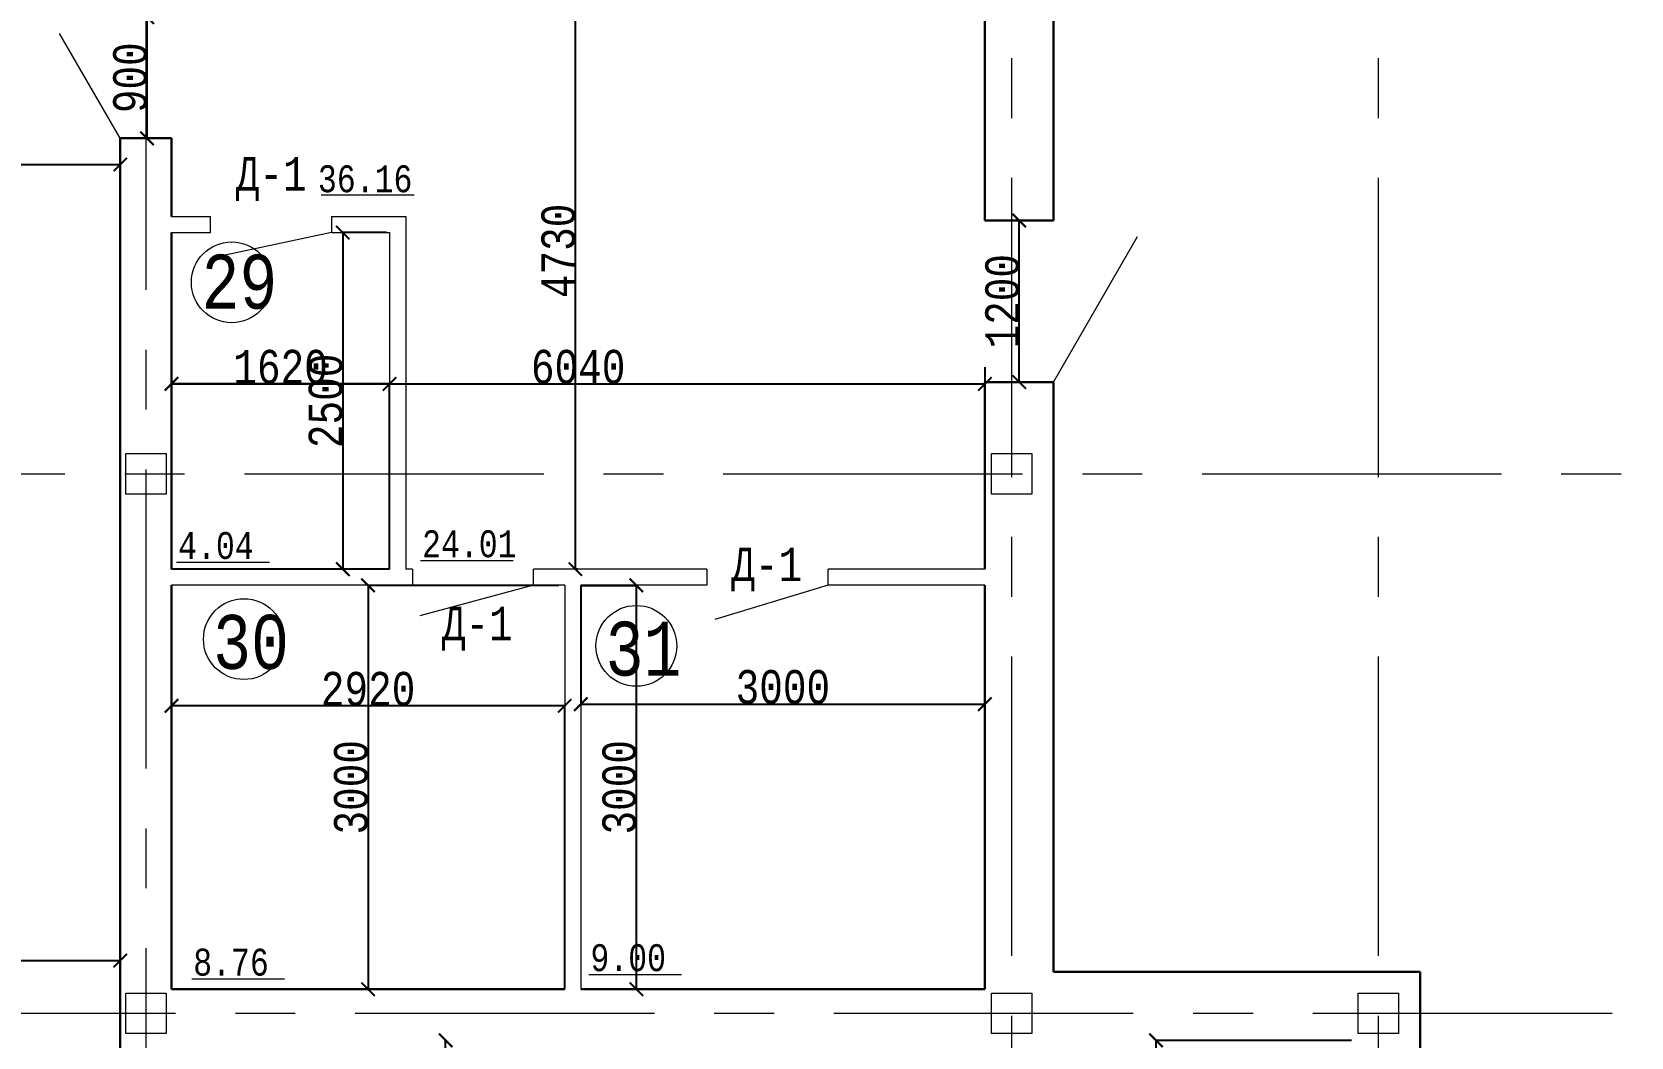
# Model space of a CAD drawing. Header units: millimetres. Extents: x -689206 to 4969298, y -1019800 to 703299.
# Drawn here: x 92468 to 104342, y -632938 to -625473 of the extents above; entities that cross this region are included whole.
import ezdxf

# ---------------------------------------------------------------- set-up
doc = ezdxf.new("R2010")
doc.units = ezdxf.units.MM
doc.linetypes.add('осеваяX2', pattern=[101.6, 63.5, -12.7, 12.7, -12.7])
doc.layers.add('РАЗМЕРЫ', color=7, linetype='Continuous', lineweight=9)
doc.layers.add('стены', color=7, linetype='Continuous', lineweight=20)
doc.layers.add('четотам', color=7, linetype='Continuous')
doc.styles.add('Аннотативный', font='isocteur.ttf', dxfattribs={"width": 0.7, "height": 250})
doc.dimstyles.new('Аннотативный', dxfattribs={"dimscale": 0, "dimtxt": 250, "dimasz": 100, "dimexe": 1.25, "dimexo": 0.625, "dimtad": 1, "dimdec": 0, "dimtxsty": 'Аннотативный', "dimblk": 'ARCHTICK', "dimcen": 2.5, "dimadec": 0, "dimazin": 0, "dimtfac": 1, "dimtdec": 0, "dimtmove": 0, "dimatfit": 3, "dimfxl": 1, "dimarcsym": 0})

# ---------------------------------------------------------------- blocks, each defined once
blk = doc.blocks.new('_ArchTick')
at = {"color": 0, "linetype": 'ByBlock', "const_width": 0.15}
blk.add_lwpolyline([(-0.5, -0.5), (0.5, 0.5)], dxfattribs=at)
blk = doc.blocks.new('*D2716')
at = {"layer": 'Defpoints', "color": 0, "lineweight": 5, "transparency": 16777216}
for p in [(96381, -629583), (94964, -632583), (96424, -632583)]:
    blk.add_point(p, dxfattribs=at)
at = {"layer": 'стены', "color": 0, "lineweight": -2, "transparency": 16777216}
for p, q in [((96381, -629583), (94963, -629583)), ((94964, -629583), (94964, -632583)), ((96424, -632583), (94963, -632583))]:
    blk.add_line(p, q, dxfattribs=at)
at = {"layer": 'стены', "color": 0, "lineweight": -2, "transparency": 16777216, "xscale": 100, "yscale": 100, "zscale": 100}
for p, rotation in [((94964, -629583), 90), ((94964, -632583), 270)]:
    blk.add_blockref('_ArchTick', p, dxfattribs=dict(at, rotation=rotation))
at = {"layer": 'стены', "color": 0, "lineweight": 5, "transparency": 16777216, "insert": (94838, -631083), "char_height": 250, "attachment_point": 5, "rotation": 90, "style": 'Аннотативный'}
blk.add_mtext('3000', dxfattribs=at)
blk = doc.blocks.new('*D2717')
at = {"layer": 'Defpoints', "color": 0, "lineweight": 5, "transparency": 16777216}
for p in [(93504, -630478), (93504, -632583), (96424, -632583)]:
    blk.add_point(p, dxfattribs=at)
at = {"layer": 'стены', "color": 0, "lineweight": -2, "transparency": 16777216}
for p, q in [((93504, -632582), (93504, -630477)), ((96424, -630478), (93504, -630478)), ((96424, -632582), (96424, -630477))]:
    blk.add_line(p, q, dxfattribs=at)
at = {"layer": 'стены', "color": 0, "lineweight": -2, "transparency": 16777216, "xscale": 100, "yscale": 100, "zscale": 100, "rotation": 180}
blk.add_blockref('_ArchTick', (93504, -630478), dxfattribs=at)
at = {"layer": 'стены', "color": 0, "lineweight": -2, "transparency": 16777216, "xscale": 100, "yscale": 100, "zscale": 100}
blk.add_blockref('_ArchTick', (96424, -630478), dxfattribs=at)
at = {"layer": 'стены', "color": 0, "lineweight": 5, "transparency": 16777216, "insert": (94964, -630353), "char_height": 250, "attachment_point": 5, "style": 'Аннотативный'}
blk.add_mtext('2920', dxfattribs=at)
blk = doc.blocks.new('*D2718')
at = {"layer": 'Defpoints', "color": 0, "lineweight": 5, "transparency": 16777216}
for p in [(96544, -629583), (99544, -629583), (99544, -630465)]:
    blk.add_point(p, dxfattribs=at)
at = {"layer": 'стены', "color": 0, "lineweight": -2, "transparency": 16777216}
for p, q in [((96544, -629583), (96544, -630466)), ((99544, -629583), (99544, -630466)), ((96544, -630465), (99544, -630465))]:
    blk.add_line(p, q, dxfattribs=at)
at = {"layer": 'стены', "color": 0, "lineweight": -2, "transparency": 16777216, "xscale": 100, "yscale": 100, "zscale": 100, "rotation": 180}
blk.add_blockref('_ArchTick', (96544, -630465), dxfattribs=at)
at = {"layer": 'стены', "color": 0, "lineweight": -2, "transparency": 16777216, "xscale": 100, "yscale": 100, "zscale": 100}
blk.add_blockref('_ArchTick', (99544, -630465), dxfattribs=at)
at = {"layer": 'стены', "color": 0, "lineweight": 5, "transparency": 16777216, "insert": (98044, -630339), "char_height": 250, "attachment_point": 5, "style": 'Аннотативный'}
blk.add_mtext('3000', dxfattribs=at)
blk = doc.blocks.new('*D2719')
at = {"layer": 'Defpoints', "color": 0, "lineweight": 5, "transparency": 16777216}
for p in [(99799, -626873), (99799, -626873), (99799, -628073)]:
    blk.add_point(p, dxfattribs=at)
at = {"layer": 'стены', "color": 0, "lineweight": -2, "transparency": 16777216}
for p, q in [((99799, -628073), (99799, -626873)), ((99800, -626873), (99801, -626873)), ((99800, -628073), (99801, -628073))]:
    blk.add_line(p, q, dxfattribs=at)
at = {"layer": 'стены', "color": 0, "lineweight": -2, "transparency": 16777216, "xscale": 100, "yscale": 100, "zscale": 100}
for p, rotation in [((99799, -626873), 90), ((99799, -628073), 270)]:
    blk.add_blockref('_ArchTick', p, dxfattribs=dict(at, rotation=rotation))
at = {"layer": 'стены', "color": 0, "lineweight": 5, "transparency": 16777216, "insert": (99674, -627473), "char_height": 250, "attachment_point": 5, "rotation": 90, "style": 'Аннотативный'}
blk.add_mtext('1200', dxfattribs=at)
blk = doc.blocks.new('*D2721')
at = {"layer": 'Defpoints', "color": 0, "lineweight": 5, "transparency": 16777216}
for p in [(96503, -624736), (96503, -624736), (96520, -629463)]:
    blk.add_point(p, dxfattribs=at)
at = {"layer": 'стены', "color": 0, "lineweight": -2, "transparency": 16777216}
for p, q in [((96503, -629463), (96503, -624736)), ((96504, -624736), (96505, -624736)), ((96520, -629463), (96502, -629463))]:
    blk.add_line(p, q, dxfattribs=at)
at = {"layer": 'стены', "color": 0, "lineweight": -2, "transparency": 16777216, "xscale": 100, "yscale": 100, "zscale": 100}
for p, rotation in [((96503, -624736), 90), ((96503, -629463), 270)]:
    blk.add_blockref('_ArchTick', p, dxfattribs=dict(at, rotation=rotation))
at = {"layer": 'стены', "color": 0, "lineweight": 5, "transparency": 16777216, "insert": (96378, -627099), "char_height": 250, "attachment_point": 5, "rotation": 90, "style": 'Аннотативный'}
blk.add_mtext('4730', dxfattribs=at)
blk = doc.blocks.new('*D2722')
at = {"layer": 'Defpoints', "color": 0, "lineweight": 5, "transparency": 16777216}
for p in [(93504, -627963), (99544, -627963), (99544, -628087)]:
    blk.add_point(p, dxfattribs=at)
at = {"layer": 'стены', "color": 0, "lineweight": -2, "transparency": 16777216}
for p, q in [((93504, -627963), (93504, -628088)), ((99544, -627963), (99544, -628088)), ((93504, -628087), (99544, -628087))]:
    blk.add_line(p, q, dxfattribs=at)
at = {"layer": 'стены', "color": 0, "lineweight": -2, "transparency": 16777216, "xscale": 100, "yscale": 100, "zscale": 100, "rotation": 180}
blk.add_blockref('_ArchTick', (93504, -628087), dxfattribs=at)
at = {"layer": 'стены', "color": 0, "lineweight": -2, "transparency": 16777216, "xscale": 100, "yscale": 100, "zscale": 100}
blk.add_blockref('_ArchTick', (99544, -628087), dxfattribs=at)
at = {"layer": 'стены', "color": 0, "lineweight": 5, "transparency": 16777216, "insert": (96524, -627961), "char_height": 250, "attachment_point": 5, "style": 'Аннотативный'}
blk.add_mtext('6040', dxfattribs=at)
blk = doc.blocks.new('*D2723')
at = {"layer": 'Defpoints', "color": 0, "lineweight": 5, "transparency": 16777216}
for p in [(93314, -625363), (93323, -625363), (93314, -626263)]:
    blk.add_point(p, dxfattribs=at)
at = {"layer": 'стены', "color": 0, "lineweight": -2, "transparency": 16777216}
for p, q in [((93314, -625363), (93325, -625363)), ((93323, -626263), (93323, -625363)), ((93314, -626263), (93325, -626263))]:
    blk.add_line(p, q, dxfattribs=at)
at = {"layer": 'стены', "color": 0, "lineweight": -2, "transparency": 16777216, "xscale": 100, "yscale": 100, "zscale": 100}
for p, rotation in [((93323, -625363), 90), ((93323, -626263), 270)]:
    blk.add_blockref('_ArchTick', p, dxfattribs=dict(at, rotation=rotation))
at = {"layer": 'стены', "color": 0, "lineweight": 5, "transparency": 16777216, "insert": (93198, -625813), "char_height": 250, "attachment_point": 5, "rotation": 90, "style": 'Аннотативный'}
blk.add_mtext('900', dxfattribs=at)
blk = doc.blocks.new('*D2751')
at = {"layer": 'Defpoints', "color": 0, "lineweight": 5, "transparency": 16777216}
for p in [(86243, -626457), (93124, -626457), (93124, -626457)]:
    blk.add_point(p, dxfattribs=at)
at = {"layer": 'стены', "color": 0, "lineweight": -2, "transparency": 16777216}
for p, q in [((86243, -626456), (86243, -626456)), ((86243, -626457), (93124, -626457)), ((93124, -626456), (93124, -626456))]:
    blk.add_line(p, q, dxfattribs=at)
at = {"layer": 'стены', "color": 0, "lineweight": -2, "transparency": 16777216, "xscale": 100, "yscale": 100, "zscale": 100, "rotation": 180}
blk.add_blockref('_ArchTick', (86243, -626457), dxfattribs=at)
at = {"layer": 'стены', "color": 0, "lineweight": -2, "transparency": 16777216, "xscale": 100, "yscale": 100, "zscale": 100}
blk.add_blockref('_ArchTick', (93124, -626457), dxfattribs=at)
at = {"layer": 'стены', "color": 0, "lineweight": 5, "transparency": 16777216, "insert": (89683, -626331), "char_height": 250, "attachment_point": 5, "style": 'Аннотативный'}
blk.add_mtext('6880', dxfattribs=at)
blk = doc.blocks.new('*D2800')
at = {"layer": 'Defpoints', "color": 0, "lineweight": 5, "transparency": 16777216}
for p in [(100815, -632963), (102266, -632963), (102266, -640757)]:
    blk.add_point(p, dxfattribs=at)
at = {"layer": 'РАЗМЕРЫ', "color": 0, "lineweight": -2, "transparency": 16777216}
for p, q in [((102266, -632963), (100814, -632963)), ((100815, -640757), (100815, -632963)), ((102266, -640757), (100814, -640757))]:
    blk.add_line(p, q, dxfattribs=at)
at = {"layer": 'РАЗМЕРЫ', "color": 0, "lineweight": -2, "transparency": 16777216, "xscale": 100, "yscale": 100, "zscale": 100}
for p, rotation in [((100815, -632963), 90), ((100815, -640757), 270)]:
    blk.add_blockref('_ArchTick', p, dxfattribs=dict(at, rotation=rotation))
at = {"layer": 'РАЗМЕРЫ', "color": 0, "lineweight": 5, "transparency": 16777216, "insert": (100690, -636860), "char_height": 250, "attachment_point": 5, "rotation": 90, "style": 'Аннотативный'}
blk.add_mtext('7790', dxfattribs=at)
blk = doc.blocks.new('*D2801')
at = {"layer": 'Defpoints', "color": 0, "lineweight": 5, "transparency": 16777216}
for p in [(95540, -632963), (95540, -632963), (95540, -636377)]:
    blk.add_point(p, dxfattribs=at)
at = {"layer": 'РАЗМЕРЫ', "color": 0, "lineweight": -2, "transparency": 16777216}
for p, q in [((95540, -632963), (95541, -632963)), ((95540, -636377), (95540, -632963)), ((95540, -636377), (95541, -636377))]:
    blk.add_line(p, q, dxfattribs=at)
at = {"layer": 'РАЗМЕРЫ', "color": 0, "lineweight": -2, "transparency": 16777216, "xscale": 100, "yscale": 100, "zscale": 100}
for p, rotation in [((95540, -632963), 90), ((95540, -636377), 270)]:
    blk.add_blockref('_ArchTick', p, dxfattribs=dict(at, rotation=rotation))
at = {"layer": 'РАЗМЕРЫ', "color": 0, "lineweight": 5, "transparency": 16777216, "insert": (95414, -634670), "char_height": 250, "attachment_point": 5, "rotation": 90, "style": 'Аннотативный'}
blk.add_mtext('3410', dxfattribs=at)
blk = doc.blocks.new('*D2868')
at = {"layer": 'Defpoints', "color": 0, "linetype": 'ByBlock', "lineweight": 5, "transparency": 16777216}
for p in [(86242, -632370), (93124, -632370), (93124, -632370)]:
    blk.add_point(p, dxfattribs=at)
at = {"layer": 'РАЗМЕРЫ', "color": 0, "linetype": 'ByBlock', "lineweight": -2, "transparency": 16777216}
for p, q in [((86242, -632369), (86242, -632369)), ((86242, -632370), (93124, -632370)), ((93124, -632369), (93124, -632369))]:
    blk.add_line(p, q, dxfattribs=at)
at = {"layer": 'РАЗМЕРЫ', "color": 0, "linetype": 'ByBlock', "lineweight": -2, "transparency": 16777216, "xscale": 100, "yscale": 100, "zscale": 100, "rotation": 180}
blk.add_blockref('_ArchTick', (86242, -632370), dxfattribs=at)
at = {"layer": 'РАЗМЕРЫ', "color": 0, "linetype": 'ByBlock', "lineweight": -2, "transparency": 16777216, "xscale": 100, "yscale": 100, "zscale": 100}
blk.add_blockref('_ArchTick', (93124, -632370), dxfattribs=at)
at = {"layer": 'РАЗМЕРЫ', "color": 0, "linetype": 'ByBlock', "lineweight": 5, "transparency": 16777216, "insert": (89683, -632244), "char_height": 250, "attachment_point": 5, "style": 'Аннотативный'}
blk.add_mtext('6880', dxfattribs=at)
blk = doc.blocks.new('*D2897')
at = {"layer": 'Defpoints', "color": 0, "linetype": 'ByBlock', "lineweight": 5, "transparency": 16777216}
for p in [(96544, -629583), (96956, -629583), (96544, -632583)]:
    blk.add_point(p, dxfattribs=at)
at = {"layer": 'РАЗМЕРЫ', "color": 0, "linetype": 'ByBlock', "lineweight": -2, "transparency": 16777216}
for p, q in [((96545, -629583), (96957, -629583)), ((96956, -632583), (96956, -629583)), ((96545, -632583), (96957, -632583))]:
    blk.add_line(p, q, dxfattribs=at)
at = {"layer": 'РАЗМЕРЫ', "color": 0, "linetype": 'ByBlock', "lineweight": -2, "transparency": 16777216, "xscale": 100, "yscale": 100, "zscale": 100}
for p, rotation in [((96956, -629583), 90), ((96956, -632583), 270)]:
    blk.add_blockref('_ArchTick', p, dxfattribs=dict(at, rotation=rotation))
at = {"layer": 'РАЗМЕРЫ', "color": 0, "linetype": 'ByBlock', "lineweight": 5, "transparency": 16777216, "insert": (96831, -631083), "char_height": 250, "attachment_point": 5, "rotation": 90, "style": 'Аннотативный'}
blk.add_mtext('3000', dxfattribs=at)
blk = doc.blocks.new('*D2898')
at = {"layer": 'Defpoints', "color": 0, "linetype": 'ByBlock', "lineweight": 5, "transparency": 16777216}
for p in [(95101, -626963), (94776, -629463), (95124, -629463)]:
    blk.add_point(p, dxfattribs=at)
at = {"layer": 'РАЗМЕРЫ', "color": 0, "linetype": 'ByBlock', "lineweight": -2, "transparency": 16777216}
for p, q in [((95101, -626963), (94775, -626963)), ((94776, -626963), (94776, -629463)), ((95123, -629463), (94775, -629463))]:
    blk.add_line(p, q, dxfattribs=at)
at = {"layer": 'РАЗМЕРЫ', "color": 0, "linetype": 'ByBlock', "lineweight": -2, "transparency": 16777216, "xscale": 100, "yscale": 100, "zscale": 100}
for p, rotation in [((94776, -626963), 90), ((94776, -629463), 270)]:
    blk.add_blockref('_ArchTick', p, dxfattribs=dict(at, rotation=rotation))
at = {"layer": 'РАЗМЕРЫ', "color": 0, "linetype": 'ByBlock', "lineweight": 5, "transparency": 16777216, "insert": (94650, -628213), "char_height": 250, "attachment_point": 5, "rotation": 90, "style": 'Аннотативный'}
blk.add_mtext('2500', dxfattribs=at)
blk = doc.blocks.new('*D2899')
at = {"layer": 'Defpoints', "color": 0, "linetype": 'ByBlock', "lineweight": 5, "transparency": 16777216}
for p in [(93504, -628087), (93504, -629463), (95124, -629463)]:
    blk.add_point(p, dxfattribs=at)
at = {"layer": 'РАЗМЕРЫ', "color": 0, "linetype": 'ByBlock', "lineweight": -2, "transparency": 16777216}
for p, q in [((93504, -629462), (93504, -628085)), ((95124, -628087), (93504, -628087)), ((95124, -629462), (95124, -628085))]:
    blk.add_line(p, q, dxfattribs=at)
at = {"layer": 'РАЗМЕРЫ', "color": 0, "linetype": 'ByBlock', "lineweight": -2, "transparency": 16777216, "xscale": 100, "yscale": 100, "zscale": 100, "rotation": 180}
blk.add_blockref('_ArchTick', (93504, -628087), dxfattribs=at)
at = {"layer": 'РАЗМЕРЫ', "color": 0, "linetype": 'ByBlock', "lineweight": -2, "transparency": 16777216, "xscale": 100, "yscale": 100, "zscale": 100}
blk.add_blockref('_ArchTick', (95124, -628087), dxfattribs=at)
at = {"layer": 'РАЗМЕРЫ', "color": 0, "linetype": 'ByBlock', "lineweight": 5, "transparency": 16777216, "insert": (94314, -627961), "char_height": 250, "attachment_point": 5, "style": 'Аннотативный'}
blk.add_mtext('1620', dxfattribs=at)

msp = doc.modelspace()

# ---------------------------------------------------------------- linework, layer by layer
at = {"layer": 'РАЗМЕРЫ', "linetype": 'осеваяX2', "lineweight": 5, "ltscale": 35}
for p, q in [((99744, -657227.2), (99744, -607385.9)), ((102466.5, -657227.2), (102466.5, -607385.9)), ((111314.2, -632762.9), (44261.5, -632762.9))]:
    msp.add_line(p, q, dxfattribs=at)
at = {"layer": 'РАЗМЕРЫ'}
for p, q in [((94616.8, -626682.6), (95306.1, -626682.6)), ((93541.7, -629411.1), (94231, -629411.1)), ((95353, -629398.4), (96042.3, -629398.4)), ((93654, -632505.9), (94343.3, -632505.9)), ((96603.3, -632472.5), (97292.5, -632472.5))]:
    msp.add_line(p, q, dxfattribs=at)
at = {"layer": 'РАЗМЕРЫ', "linetype": 'ByBlock', "lineweight": 13}
for p, q in [((93503.5, -626842.9), (93792.6, -626842.9)), ((93792.6, -626962.9), (93792.6, -626842.9)), ((94692.6, -626842.9), (95243.5, -626842.9)), ((94692.6, -626842.9), (94692.6, -626962.9)), ((95243.5, -626842.9), (95243.5, -629462.9)), ((93503.5, -626962.9), (93792.6, -626962.9)), ((95123.5, -626962.9), (95123.5, -629462.9))]:
    msp.add_line(p, q, dxfattribs=at)
at = {"layer": 'РАЗМЕРЫ', "linetype": 'ByBlock', "lineweight": 9}
msp.add_line((94692.6, -626962.9), (93867.9, -627138.2), dxfattribs=at)
at = {"layer": 'РАЗМЕРЫ', "linetype": 'ByBlock', "lineweight": 20}
msp.add_line((94692.6, -626962.9), (95123.5, -626962.9), dxfattribs=at)
at = {"layer": 'стены', "linetype": 'осеваяX2', "lineweight": 5, "ltscale": 35}
for p, q in [((93314.2, -607385.9), (93314.2, -657227.2)), ((44261.5, -628754.9), (111314.2, -628754.9))]:
    msp.add_line(p, q, dxfattribs=at)
at = {"layer": 'стены', "lineweight": 30}
for p, q in [((99544.4, -626873), (99544.4, -624852.9)), ((100054.4, -625362.9), (100054.4, -626873)), ((93123.6, -633362.6), (93123.5, -626262.9)), ((93123.5, -626262.9), (93503.5, -626262.9)), ((93503.5, -626262.9), (93503.5, -626842.9)), ((99544.4, -626873), (100054.4, -626873)), ((93503.5, -626962.9), (93503.5, -629362.9)), ((93503.5, -629462.9), (93503.5, -627962.9)), ((99544.4, -629462.9), (99544.4, -628073)), ((100054.4, -628073), (99544.4, -628073)), ((100054.4, -628073), (100054.4, -632452.9)), ((93503.5, -632582.9), (93503.5, -629582.9)), ((99544.4, -632582.9), (99544.4, -629582.9)), ((99544.4, -632582.9), (99544.4, -629582.9)), ((100054.4, -632452.9), (102776.5, -632452.9)), ((102776.5, -632452.9), (102776.5, -633682.7)), ((96424.4, -632582.9), (93503.5, -632582.9)), ((99544.4, -632582.9), (96544.4, -632582.9))]:
    msp.add_line(p, q, dxfattribs=at)
at = {"layer": 'стены', "lineweight": 9}
for p, q in [((93123.5, -626262.9), (92673.4, -625483.3)), ((96193.2, -629582.9), (95348.2, -629808.9)), ((98379.6, -629582.9), (97538.2, -629836.1))]:
    msp.add_line(p, q, dxfattribs=at)
at = {"layer": 'стены', "lineweight": 20}
msp.add_line((100054.4, -628073), (100678.5, -626992), dxfattribs=at)
at = {"layer": 'стены', "lineweight": 25}
for p, q in [((95003.5, -629462.9), (93503.5, -629462.9)), ((95123.5, -629462.9), (95003.5, -629462.9))]:
    msp.add_line(p, q, dxfattribs=at)
at = {"layer": 'стены', "lineweight": 13}
for p, q in [((93503.5, -629462.9), (95003.5, -629462.9)), ((95293.2, -629462.9), (95243.5, -629462.9)), ((95293.2, -629462.9), (95293.2, -629582.9)), ((97479.6, -629462.9), (96193.2, -629462.9)), ((96193.2, -629582.9), (96193.2, -629462.9)), ((97479.6, -629462.9), (97479.6, -629582.9)), ((99544.4, -629462.9), (98379.6, -629462.9)), ((98379.6, -629582.9), (98379.6, -629462.9)), ((95293.2, -629582.9), (93503.5, -629582.9)), ((96424.4, -629582.9), (96193.2, -629582.9)), ((96424.4, -629582.9), (96424.4, -632582.9)), ((97479.6, -629582.9), (96544.4, -629582.9)), ((96544.4, -629582.9), (96544.4, -632582.9)), ((99544.4, -629582.9), (98379.6, -629582.9))]:
    msp.add_line(p, q, dxfattribs=at)
at = {"layer": 'стены', "lineweight": 20}
for points in [[(93164.2, -628604.9), (93464.2, -628604.9), (93464.2, -628904.9), (93164.2, -628904.9)], [(99594, -628604.9), (99894, -628604.9), (99894, -628904.9), (99594, -628904.9)], [(93164.2, -632612.9), (93464.2, -632612.9), (93464.2, -632912.9), (93164.2, -632912.9)], [(99594, -632612.9), (99894, -632612.9), (99894, -632912.9), (99594, -632912.9)], [(102316.5, -632612.9), (102616.5, -632612.9), (102616.5, -632912.9), (102316.5, -632912.9)]]:
    msp.add_lwpolyline(points, close=True, dxfattribs=at)
at = {"layer": 'четотам', "lineweight": 13}
for centre in [(93951.5, -627332.6), (94041.5, -629982.6), (96956.1, -630032.6)]:
    msp.add_circle(centre, 300, dxfattribs=at)

# ---------------------------------------------------------------- texts
at = {"layer": 'РАЗМЕРЫ', "lineweight": 20, "ltscale": 150, "char_height": 250, "width": 922.913, "attachment_point": 1, "style": 'Аннотативный'}
for insert in [(93981.5, -626402), (97661.5, -629302), (95511.5, -629742)]:
    msp.add_mtext('Д-1', dxfattribs=dict(at, insert=insert))
at = {"layer": 'РАЗМЕРЫ', "char_height": 200, "width": 656.117, "attachment_point": 1, "style": 'Аннотативный'}
for s, insert in [('36.16', (94591.3, -626463.2)), ('4.04', (93553.4, -629187)), ('24.01', (95364.7, -629174.4)), ('8.76', (93665.7, -632281.9)), ('9.00', (96615, -632248.5))]:
    msp.add_mtext(s, dxfattribs=dict(at, insert=insert))
at = {"layer": 'РАЗМЕРЫ', "lineweight": 13, "ltscale": 150, "char_height": 401.1, "width": 1460, "attachment_point": 1, "style": 'Аннотативный'}
for s, insert in [('29', (93727.2, -627126.6)), ('30', (93813.4, -629802.7)), ('31', (96728.1, -629852.7))]:
    msp.add_mtext(s, dxfattribs=dict(at, insert=insert))

# ---------------------------------------------------------------- dimensions: what is measured, and where the dimension line sits
at = {"layer": 'РАЗМЕРЫ', "linetype": 'ByBlock', "lineweight": 5}
for base, p1, p2, picture, middle in [((94776.1, -629462.9), (95101.5, -626962.9), (95123.5, -629462.9), '*D2898', (94650.4, -628212.9)), ((96956.1, -629582.9), (96544.4, -632582.9), (96544.4, -629582.9), '*D2897', (96830.5, -631082.9))]:
    dim = msp.add_linear_dim(base=base, p1=p1, p2=p2, angle=90, dimstyle='Аннотативный', dxfattribs=at)
    dim.commit()
    dim.dimension.update_dxf_attribs({"geometry": picture, "text_midpoint": middle})
dim = msp.add_linear_dim(base=(93503.5, -628086.7), p1=(95123.5, -629462.9), p2=(93503.5, -629462.9), dimstyle='Аннотативный', dxfattribs=at)
dim.commit()
dim.dimension.update_dxf_attribs({"geometry": '*D2899', "text_midpoint": (94313.5, -627961.1)})
dim = msp.add_linear_dim(base=(93123.6, -632370), p1=(86241.6, -632370), p2=(93123.6, -632370), text='6880', dimstyle='Аннотативный', dxfattribs=at)
dim.commit()
dim.dimension.update_dxf_attribs({"geometry": '*D2868', "text_midpoint": (89682.6, -632244.3)})
at = {"layer": 'РАЗМЕРЫ', "lineweight": 5}
for base, p1, p2, text, picture, middle in [((95539.7, -632962.9), (95539.7, -636376.9), (95539.7, -632962.9), '3410', '*D2801', (95414.1, -634669.9)), ((100815.1, -632962.9), (102266.5, -640756.9), (102266.5, -632962.9), '7790', '*D2800', (100689.5, -636859.9))]:
    dim = msp.add_linear_dim(base=base, p1=p1, p2=p2, angle=90, text=text, dimstyle='Аннотативный', dxfattribs=at)
    dim.commit()
    dim.dimension.update_dxf_attribs({"geometry": picture, "text_midpoint": middle})
at = {"layer": 'стены', "lineweight": 5}
dim = msp.add_linear_dim(base=(96503.5, -624735.7), p1=(96520.4, -629462.9), p2=(96503.5, -624735.7), angle=90, text='4730', dimstyle='Аннотативный', dxfattribs=at)
dim.commit()
dim.dimension.update_dxf_attribs({"geometry": '*D2721', "text_midpoint": (96377.9, -627099.3)})
for base, p1, p2, picture, middle in [((93323.3, -625362.9), (93313.5, -626262.9), (93313.5, -625362.9), '*D2723', (93197.7, -625812.9)), ((99799.4, -626873), (99799.4, -628073), (99799.4, -626873), '*D2719', (99673.8, -627473)), ((94963.9, -632582.9), (96381.5, -629582.9), (96424.4, -632582.9), '*D2716', (94838.3, -631082.9))]:
    dim = msp.add_linear_dim(base=base, p1=p1, p2=p2, angle=90, dimstyle='Аннотативный', dxfattribs=at)
    dim.commit()
    dim.dimension.update_dxf_attribs({"geometry": picture, "text_midpoint": middle})
dim = msp.add_aligned_dim(p1=(86243.3, -626456.8), p2=(93123.5, -626456.8), distance=0, dimstyle='Аннотативный', dxfattribs=at)
dim.commit()
dim.dimension.update_dxf_attribs({"geometry": '*D2751', "text_midpoint": (89683.4, -626331.2)})
for base, p1, p2, text, picture, middle in [((99544.4, -628086.7), (93503.5, -627962.9), (99544.4, -627962.9), '6040', '*D2722', (96523.9, -627961.1)), ((93503.5, -630478.2), (96424.4, -632582.9), (93503.5, -632582.9), '2920', '*D2717', (94963.9, -630352.6))]:
    dim = msp.add_linear_dim(base=base, p1=p1, p2=p2, text=text, dimstyle='Аннотативный', dxfattribs=at)
    dim.commit()
    dim.dimension.update_dxf_attribs({"geometry": picture, "text_midpoint": middle})
dim = msp.add_linear_dim(base=(99544.4, -630464.6), p1=(96544.4, -629582.9), p2=(99544.4, -629582.9), dimstyle='Аннотативный', dxfattribs=at)
dim.commit()
dim.dimension.update_dxf_attribs({"geometry": '*D2718', "text_midpoint": (98044.4, -630339)})

doc.saveas('drawing.dxf')
